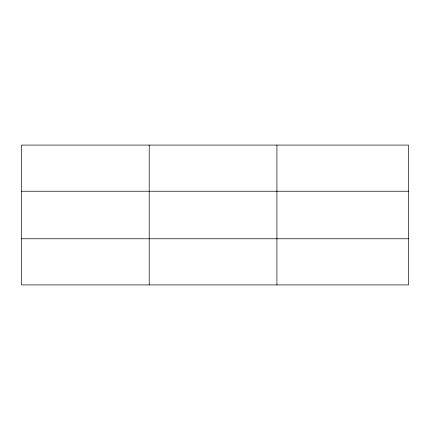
<?xml version="1.0" encoding="UTF-8"?>
<svg xmlns="http://www.w3.org/2000/svg" width="430" height="430" viewBox="0 0 430 430"><rect width="100%" height="100%" fill="white"/><g stroke="black" fill="none" stroke-linecap="round" stroke-linejoin="round"><path stroke-width="0.64" d="M149.21 284.913L149.21 145.087M276.92 284.913L276.92 145.087M408.5 191.232L408.5 145.087L21.5 145.087L21.5 284.913L408.5 284.913L408.5 191.232L21.5 191.232M21.5 238.768L408.5 238.768"/></g></svg>
